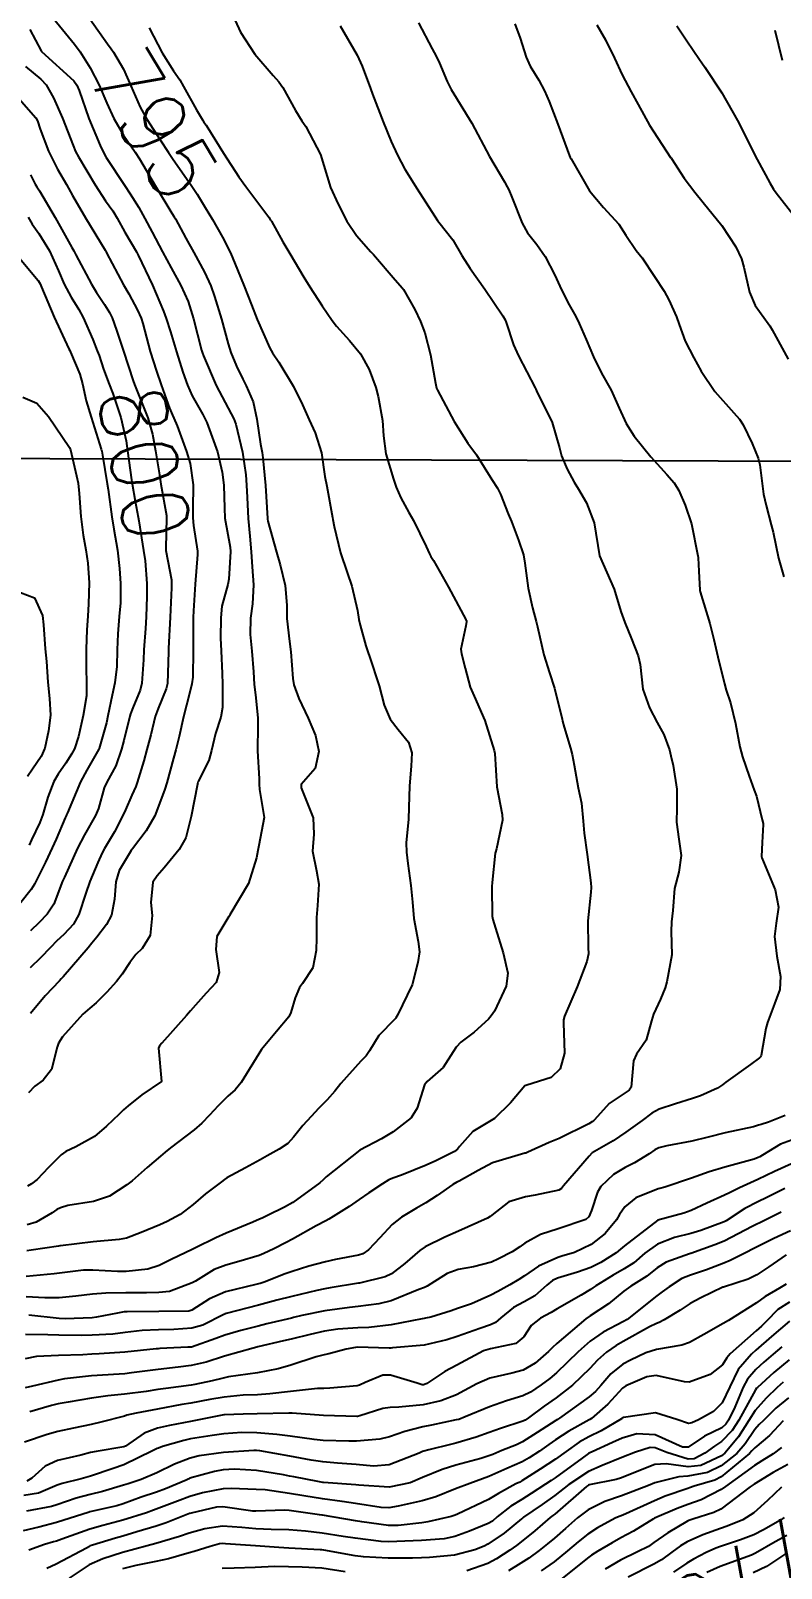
# Model space of a CAD drawing. Header units: metres. Extents: x 307586 to 320046, y 7427249 to 7434250.
# Drawn here: x 318189.2 to 318234.5, y 7430196.3 to 7430289 of the extents above; entities that cross this region are included whole.
import ezdxf
from ezdxf.enums import TextEntityAlignment as Align

# ---------------------------------------------------------------- set-up
doc = ezdxf.new("R2010")
doc.units = ezdxf.units.M
doc.header["$MEASUREMENT"] = 0
doc.linetypes.add('CONTINUO', pattern=[0])
for name, color, linetype in [('Cotas', 45, 'Continuous'), ('Curvas de Nivel 1m', 11, 'Continuous'), ('Curvas de Nivel 5m', 15, 'Continuous'), ('TEXTO', 45, 'Continuous')]:
    doc.layers.add(name, color=color, linetype=linetype)
doc.styles.add('Style-STANDARD', font='STANDARD.shx')

msp = doc.modelspace()

# ---------------------------------------------------------------- linework, layer by layer
at = {"layer": 'Curvas de Nivel 1m', "flags": 128}
for points, elevation in [([(318212.609, 7430289.503), (318213.428, 7430287.936), (318213.663, 7430287.492), (318213.859, 7430287.074), (318214.338, 7430285.973), (318214.579, 7430285.479), (318215.813, 7430283.46), (318216.887, 7430281.449), (318217.778, 7430279.906), (318217.954, 7430279.617), (318218.044, 7430279.436), (318218.218, 7430278.982), (318218.841, 7430277.424), (318219.164, 7430276.845), (318219.73, 7430276.129), (318220.24, 7430275.405), (318220.816, 7430274.289), (318221.219, 7430273.395), (318221.684, 7430272.495), (318222.083, 7430271.79), (318222.284, 7430271.381), (318222.706, 7430270.417), (318223.154, 7430269.367), (318223.638, 7430268.39), (318224.203, 7430267.354), (318224.699, 7430266.262), (318225.107, 7430265.345), (318225.591, 7430264.573), (318226.597, 7430263.33), (318227.562, 7430262.268), (318228.01, 7430261.766), (318228.282, 7430261.309), (318228.662, 7430260.422), (318229.043, 7430259.297), (318229.425, 7430257.37), (318229.447, 7430257.291), (318229.452, 7430257.241), (318229.494, 7430256.446), (318229.56, 7430255.289), (318229.581, 7430255.189), (318230.149, 7430253.283), (318230.391, 7430252.333), (318230.631, 7430251.278), (318231.038, 7430249.652), (318231.15, 7430249.273), (318231.402, 7430248.511), (318231.708, 7430247.265), (318231.963, 7430245.855), (318232.117, 7430245.259), (318232.516, 7430244.082), (318232.833, 7430243.248), (318232.96, 7430242.876), (318233.315, 7430241.461), (318233.369, 7430241.239), (318233.376, 7430241.175), (318233.301, 7430240.089), (318233.271, 7430239.24), (318233.292, 7430239.153), (318234.095, 7430237.232), (318234.292, 7430236.19), (318234.154, 7430235.231), (318234.053, 7430234.409), (318234.188, 7430233.23), (318234.414, 7430232.015), (318234.378, 7430231.228), (318234.049, 7430230.367), (318233.629, 7430229.235), (318233.539, 7430228.864), (318233.24, 7430227.239), (318233.208, 7430227.173), (318233.142, 7430227.11), (318232.602, 7430226.712), (318231.126, 7430225.627), (318230.929, 7430225.468), (318230.614, 7430225.275), (318229.584, 7430224.817), (318229.113, 7430224.646), (318228.086, 7430224.328), (318227.103, 7430224.014), (318226.66, 7430223.764), (318226.086, 7430223.33), (318225.509, 7430222.916), (318225.086, 7430222.615), (318224.324, 7430222.104), (318223.073, 7430221.378), (318223.049, 7430221.36), (318222.881, 7430221.172), (318221.344, 7430219.386), (318221.213, 7430219.225), (318221.049, 7430219.117), (318219.633, 7430218.815), (318219.043, 7430218.725), (318218.041, 7430218.422), (318217.026, 7430217.619), (318216.927, 7430217.529), (318216.763, 7430217.434), (318215.015, 7430216.651), (318214.195, 7430216.285), (318213.005, 7430215.712), (318212.681, 7430215.485), (318211.79, 7430214.699), (318210.981, 7430214.079), (318210.594, 7430213.898), (318209.042, 7430213.529), (318208.984, 7430213.519), (318207.287, 7430213.23), (318206.969, 7430213.177), (318206.487, 7430213.077), (318204.964, 7430212.715), (318204.065, 7430212.485), (318202.959, 7430212.195), (318201.008, 7430211.684), (318200.953, 7430211.67), (318200.926, 7430211.657), (318200.878, 7430211.631), (318199.603, 7430210.984), (318198.94, 7430210.798), (318197.869, 7430210.731), (318196.939, 7430210.715), (318195.961, 7430210.662), (318194.936, 7430210.548), (318194.188, 7430210.454), (318192.933, 7430210.381), (318192.297, 7430210.365), (318190.932, 7430210.385), (318190.275, 7430210.414), (318188.933, 7430210.427)], 791), ([(318201.565, 7430289.633), (318201.876, 7430288.938), (318202.74, 7430287.621), (318203.85, 7430286.328), (318204.191, 7430285.95), (318204.437, 7430285.601), (318205.198, 7430284.213), (318205.568, 7430283.584), (318205.674, 7430283.444), (318205.81, 7430283.26), (318206.695, 7430281.571), (318207.106, 7430280.24), (318207.305, 7430279.565), (318207.758, 7430278.564), (318208.289, 7430277.552), (318208.862, 7430276.671), (318209.725, 7430275.704), (318209.891, 7430275.528), (318211.2, 7430274.015), (318211.635, 7430273.511), (318211.692, 7430273.426), (318212.39, 7430272.209), (318212.718, 7430271.494), (318212.979, 7430270.803), (318213.331, 7430269.485), (318213.627, 7430267.773), (318213.689, 7430267.479), (318213.741, 7430267.36), (318214.749, 7430265.469), (318215.584, 7430264.169), (318216.099, 7430263.455), (318217.028, 7430261.976), (318217.357, 7430261.442), (318217.432, 7430261.321), (318217.549, 7430261.076), (318218.014, 7430259.909), (318218.201, 7430259.43), (318218.635, 7430258.304), (318218.921, 7430257.419), (318219.005, 7430256.924), (318219.204, 7430255.414), (318219.465, 7430254.232), (318219.693, 7430253.408), (318219.778, 7430253.079), (318220.163, 7430251.403), (318220.501, 7430250.321), (318220.797, 7430249.396), (318221.262, 7430247.514), (318221.287, 7430247.391), (318221.379, 7430247.033), (318221.752, 7430245.77), (318221.866, 7430245.382), (318221.978, 7430244.756), (318222.219, 7430243.377), (318222.415, 7430242.465), (318222.524, 7430241.372), (318222.584, 7430240.649), (318222.759, 7430239.368), (318222.981, 7430237.65), (318223.001, 7430237.364), (318222.989, 7430237.092), (318222.81, 7430235.366), (318222.831, 7430233.753), (318222.846, 7430233.365), (318222.751, 7430232.909), (318222.159, 7430231.376), (318221.409, 7430229.62), (318221.344, 7430229.387), (318221.344, 7430229.213), (318221.406, 7430227.386), (318221.133, 7430226.431), (318220.606, 7430225.917), (318219.123, 7430225.466), (318219.011, 7430225.412), (318218.142, 7430224.39), (318217.183, 7430223.439), (318217.092, 7430223.389), (318215.872, 7430222.666), (318215.076, 7430221.767), (318214.945, 7430221.59), (318214.776, 7430221.463), (318213.65, 7430220.892), (318213.064, 7430220.629), (318211.582, 7430220.026), (318211.056, 7430219.845), (318210.818, 7430219.75), (318210.437, 7430219.516), (318209.609, 7430218.96), (318209.038, 7430218.565), (318208.417, 7430218.151), (318207.466, 7430217.546), (318207.2, 7430217.369), (318207.02, 7430217.275), (318206.442, 7430216.984), (318205.009, 7430216.176), (318204.622, 7430215.968), (318203.886, 7430215.591), (318203.291, 7430215.304), (318202.997, 7430215.191), (318201.78, 7430214.829), (318200.988, 7430214.612), (318200.287, 7430214.334), (318199.16, 7430213.648), (318199.043, 7430213.579), (318198.972, 7430213.54), (318197.605, 7430213.025), (318196.966, 7430212.947), (318196.216, 7430212.932), (318194.965, 7430212.929), (318193.759, 7430212.918), (318192.964, 7430212.847), (318191.961, 7430212.734), (318190.962, 7430212.644), (318190.09, 7430212.63), (318188.962, 7430212.705)], 793), ([(318196.374, 7430289.199), (318197.167, 7430287.687), (318197.852, 7430286.602), (318198.228, 7430286.056), (318198.448, 7430285.671), (318199.234, 7430284.247), (318199.592, 7430283.653), (318199.679, 7430283.519), (318199.81, 7430283.322), (318200.85, 7430281.639), (318201.772, 7430280.223), (318202.209, 7430279.626), (318203.578, 7430277.778), (318203.694, 7430277.61), (318203.742, 7430277.537), (318204.431, 7430276.3), (318204.853, 7430275.593), (318205.702, 7430274.163), (318206.062, 7430273.576), (318206.806, 7430272.444), (318207.408, 7430271.563), (318207.669, 7430271.218), (318208.455, 7430270.342), (318209.116, 7430269.538), (318209.639, 7430268.61), (318210.029, 7430267.526), (318210.176, 7430266.966), (318210.439, 7430265.522), (318210.499, 7430264.611), (318210.635, 7430263.519), (318211.09, 7430261.982), (318211.265, 7430261.513), (318211.546, 7430260.861), (318212.023, 7430259.988), (318212.306, 7430259.498), (318213.066, 7430257.93), (318213.264, 7430257.484), (318213.349, 7430257.329), (318213.499, 7430257.089), (318214.401, 7430255.471), (318215.454, 7430253.536), (318215.49, 7430253.46), (318215.495, 7430253.417), (318215.45, 7430253.149), (318215.147, 7430251.751), (318215.195, 7430251.462), (318215.424, 7430250.59), (318215.726, 7430249.457), (318215.957, 7430248.903), (318216.604, 7430247.448), (318217.167, 7430245.64), (318217.2, 7430245.442), (318217.333, 7430243.44), (318217.652, 7430241.77), (318217.671, 7430241.435), (318217.296, 7430239.712), (318217.24, 7430239.494), (318217.231, 7430239.441), (318217.04, 7430237.668), (318217.025, 7430237.442), (318217.048, 7430235.639), (318217.079, 7430235.442), (318217.235, 7430234.914), (318217.703, 7430233.433), (318217.977, 7430232.205), (318217.894, 7430231.429), (318217.178, 7430229.924), (318216.987, 7430229.63), (318216.826, 7430229.443), (318215.954, 7430228.659), (318215.152, 7430228.039), (318214.864, 7430227.746), (318214.694, 7430227.464), (318214.087, 7430226.517), (318213.125, 7430225.683), (318212.969, 7430225.482), (318212.522, 7430224.068), (318212.152, 7430223.494), (318211.084, 7430222.648), (318210.371, 7430222.226), (318209.073, 7430221.53), (318207.048, 7430219.923), (318206.859, 7430219.748), (318206.649, 7430219.564), (318205.031, 7430218.386), (318204.52, 7430218.093), (318203.508, 7430217.595), (318203.175, 7430217.445), (318203.021, 7430217.376), (318202.618, 7430217.205), (318201.012, 7430216.542), (318200.393, 7430216.253), (318199.171, 7430215.648), (318199.054, 7430215.597), (318199.002, 7430215.572), (318197.705, 7430214.95), (318196.987, 7430214.58), (318196.304, 7430214.359), (318194.981, 7430214.219), (318194.462, 7430214.223), (318192.982, 7430214.312), (318192.416, 7430214.294), (318190.979, 7430214.123), (318190.645, 7430214.086), (318188.975, 7430213.919)], 794), ([(318190.614, 7430289.763), (318191.868, 7430288.209), (318192.211, 7430287.747), (318192.815, 7430286.779), (318193.369, 7430285.735), (318193.827, 7430284.653), (318194.238, 7430283.724), (318194.826, 7430282.738), (318195.523, 7430281.704), (318195.787, 7430281.294), (318196.746, 7430279.69), (318197.746, 7430278.019), (318197.877, 7430277.811), (318197.958, 7430277.677), (318198.588, 7430276.523), (318199.064, 7430275.66), (318199.705, 7430274.477), (318200.091, 7430273.646), (318200.319, 7430273.012), (318200.733, 7430271.639), (318201.134, 7430270.152), (318201.293, 7430269.634), (318201.635, 7430268.799), (318202.022, 7430268.019), (318202.23, 7430267.621), (318202.648, 7430266.649), (318202.866, 7430265.611), (318203.089, 7430264.099), (318203.181, 7430263.606), (318203.234, 7430263.27), (318203.39, 7430261.602), (318203.5, 7430259.623), (318203.501, 7430259.6), (318203.503, 7430259.581), (318203.522, 7430259.466), (318204.051, 7430257.595), (318204.266, 7430256.821), (318204.564, 7430255.589), (318204.662, 7430254.391), (318204.665, 7430253.588), (318204.827, 7430252.199), (318204.909, 7430251.585), (318205.029, 7430249.964), (318205.091, 7430249.583), (318205.395, 7430248.758), (318205.96, 7430247.574), (318206.401, 7430246.542), (318206.596, 7430245.568), (318206.373, 7430244.545), (318205.535, 7430243.578), (318205.532, 7430243.376), (318206.25, 7430241.571), (318206.292, 7430240.581), (318206.226, 7430239.571), (318206.46, 7430238.38), (318206.601, 7430237.567), (318206.52, 7430236.297), (318206.465, 7430235.568), (318206.461, 7430234.331), (318206.429, 7430233.568), (318206.24, 7430232.532), (318205.619, 7430231.576), (318205.426, 7430231.341), (318205.18, 7430230.719), (318204.915, 7430229.834), (318204.781, 7430229.584), (318204.047, 7430228.698), (318203.143, 7430227.6), (318201.923, 7430225.618), (318201.556, 7430225.184), (318201.11, 7430224.802), (318200.524, 7430224.214), (318200.007, 7430223.641), (318199.558, 7430223.175), (318199.084, 7430222.768), (318197.653, 7430221.671), (318197.335, 7430221.41), (318197.065, 7430221.181), (318196.254, 7430220.488), (318195.349, 7430219.697), (318195.04, 7430219.44), (318193.987, 7430218.757), (318193.03, 7430218.436), (318191.482, 7430218.198), (318191.026, 7430218.065), (318190.82, 7430217.957), (318190.533, 7430217.755), (318189.575, 7430217.206), (318189.016, 7430217.03)], 796), ([(318189.187, 7430289.091), (318189.863, 7430287.814), (318189.893, 7430287.77), (318191.846, 7430286.009), (318192.026, 7430285.748), (318192.154, 7430285.431), (318192.751, 7430283.741), (318193.432, 7430282.098), (318193.595, 7430281.732), (318193.788, 7430281.385), (318194.892, 7430279.713), (318195.241, 7430279.191), (318195.75, 7430278.371), (318196.125, 7430277.696), (318196.554, 7430276.873), (318197.172, 7430275.686), (318197.709, 7430274.729), (318198.293, 7430273.671), (318198.717, 7430272.699), (318199.045, 7430271.659), (318199.534, 7430269.762), (318199.565, 7430269.651), (318199.584, 7430269.593), (318199.641, 7430269.433), (318200.411, 7430267.642), (318201.31, 7430265.929), (318201.473, 7430265.631), (318201.598, 7430265.298), (318202.001, 7430263.624), (318202.195, 7430262.256), (318202.25, 7430261.62), (318202.286, 7430260.875), (318202.344, 7430259.618), (318202.448, 7430258.552), (318202.522, 7430257.615), (318202.581, 7430256.7), (318202.667, 7430255.612), (318202.609, 7430254.469), (318202.488, 7430253.614), (318202.462, 7430252.634), (318202.554, 7430251.613), (318202.655, 7430250.371), (318202.706, 7430249.61), (318202.778, 7430248.991), (318202.914, 7430247.607), (318202.919, 7430247.147), (318202.913, 7430245.607), (318203.009, 7430243.933), (318203.011, 7430243.605), (318203.015, 7430243.29), (318203.313, 7430241.6), (318202.992, 7430239.9), (318202.928, 7430239.605), (318202.839, 7430239.167), (318202.366, 7430237.613), (318201.244, 7430235.72), (318201.207, 7430235.667), (318201.182, 7430235.631), (318200.453, 7430234.41), (318200.397, 7430233.638), (318200.589, 7430232.246), (318200.417, 7430231.638), (318199.819, 7430231.008), (318199.172, 7430230.281), (318198.876, 7430229.945), (318198.618, 7430229.658), (318197.146, 7430227.985), (318196.996, 7430227.83), (318196.93, 7430227.682), (318197.123, 7430225.68), (318195.932, 7430224.871), (318195.101, 7430224.215), (318194.836, 7430223.963), (318194.57, 7430223.705), (318193.814, 7430222.985), (318193.079, 7430222.37), (318191.962, 7430221.737), (318191.36, 7430221.454), (318191.066, 7430221.257), (318190.316, 7430220.496), (318189.619, 7430219.764), (318189.291, 7430219.517), (318189.039, 7430219.376)], 797), ([(318207.889, 7430289.311), (318208.914, 7430287.544), (318209.209, 7430286.892), (318209.713, 7430285.532), (318209.838, 7430285.197), (318210.482, 7430283.523), (318210.963, 7430282.356), (318211.344, 7430281.514), (318211.785, 7430280.675), (318212.522, 7430279.503), (318213.744, 7430277.587), (318213.82, 7430277.489), (318214.672, 7430276.415), (318215.224, 7430275.467), (318215.711, 7430274.681), (318216.59, 7430273.451), (318217.677, 7430271.846), (318217.825, 7430271.589), (318217.886, 7430271.437), (318218.325, 7430270.095), (318218.621, 7430269.425), (318219.624, 7430267.488), (318219.664, 7430267.41), (318219.722, 7430267.309), (318220.664, 7430265.399), (318221.101, 7430263.874), (318221.227, 7430263.393), (318221.565, 7430262.587), (318221.983, 7430261.809), (318222.248, 7430261.38), (318222.726, 7430260.553), (318223.183, 7430259.365), (318223.503, 7430257.36), (318224.399, 7430255.351), (318224.803, 7430254.006), (318225.028, 7430253.344), (318225.443, 7430252.364), (318225.843, 7430251.336), (318225.954, 7430250.809), (318226.124, 7430249.333), (318226.527, 7430248.197), (318226.988, 7430247.324), (318227.376, 7430246.59), (318227.718, 7430245.666), (318227.8, 7430245.313), (318227.945, 7430244.721), (318228.175, 7430243.307), (318228.164, 7430242.15), (318228.155, 7430241.307), (318228.294, 7430240.296), (318228.438, 7430239.303), (318228.287, 7430238.296), (318228.035, 7430237.308), (318227.93, 7430235.99), (318227.84, 7430235.311), (318227.833, 7430234.712), (318227.867, 7430233.31), (318227.571, 7430231.688), (318227.457, 7430231.316), (318227.186, 7430230.633), (318226.761, 7430229.741), (318226.639, 7430229.325), (318226.325, 7430228.159), (318225.736, 7430227.334), (318225.558, 7430226.916), (318225.423, 7430225.337), (318225.3, 7430225.159), (318225.118, 7430225.042), (318224.1, 7430224.358), (318223.212, 7430223.359), (318223.15, 7430223.302), (318223.092, 7430223.264), (318222.856, 7430223.129), (318221.082, 7430222.25), (318220.48, 7430221.995), (318219.189, 7430221.409), (318219.112, 7430221.371), (318219.072, 7430221.36), (318219.01, 7430221.349), (318217.066, 7430220.783), (318216.195, 7430220.315), (318215.055, 7430219.669), (318214.913, 7430219.602), (318214.669, 7430219.464), (318213.72, 7430218.796), (318213.036, 7430218.367), (318212.475, 7430218.045), (318211.576, 7430217.502), (318211.018, 7430217.06), (318210.27, 7430216.258), (318209.595, 7430215.524), (318209.241, 7430215.286), (318208.998, 7430215.209), (318207.598, 7430214.94), (318206.992, 7430214.81), (318205.999, 7430214.553), (318204.983, 7430214.232), (318204.512, 7430214.052), (318203.365, 7430213.596), (318203.072, 7430213.499), (318202.972, 7430213.474), (318202.801, 7430213.432), (318200.967, 7430212.997), (318200.021, 7430212.581), (318198.955, 7430211.886), (318198.774, 7430211.833), (318196.954, 7430211.816), (318195.047, 7430211.792), (318194.954, 7430211.792), (318194.869, 7430211.786), (318194.463, 7430211.705), (318193.205, 7430211.461), (318192.949, 7430211.433), (318191.317, 7430211.374), (318190.947, 7430211.388), (318189.131, 7430211.588)], 792), ([(318223.357, 7430289.375), (318223.879, 7430288.475), (318224.41, 7430287.362), (318224.868, 7430286.37), (318225.417, 7430285.346), (318225.832, 7430284.579), (318226.531, 7430283.333), (318227.794, 7430281.392), (318227.826, 7430281.353), (318227.845, 7430281.319), (318228.616, 7430280.142), (318229.247, 7430279.298), (318229.764, 7430278.678), (318230.879, 7430277.279), (318231.73, 7430275.996), (318232.074, 7430275.266), (318232.211, 7430274.767), (318232.541, 7430273.257), (318232.893, 7430272.46), (318233.674, 7430271.371), (318233.768, 7430271.239), (318233.907, 7430271.001), (318234.884, 7430269.228)], 789), ([(318228.166, 7430289.316), (318228.772, 7430288.415), (318229.526, 7430287.295), (318229.667, 7430287.099), (318229.858, 7430286.832), (318230.882, 7430285.28), (318231.818, 7430283.619), (318232.002, 7430283.268), (318232.183, 7430282.892), (318233, 7430281.258), (318233.779, 7430279.864), (318234.002, 7430279.473), (318234.153, 7430279.244), (318235.743, 7430277.22)], 788), ([(318234.08, 7430289.058), (318234.524, 7430287.24)], 787), ([(318188.935, 7430286.865), (318189.846, 7430286.096), (318190.168, 7430285.767), (318190.616, 7430284.977), (318191.162, 7430283.757), (318191.797, 7430282.109), (318191.944, 7430281.748), (318192.11, 7430281.425), (318193.113, 7430279.737), (318193.753, 7430278.774), (318194.184, 7430278.16), (318194.447, 7430277.719), (318194.901, 7430276.879), (318195.604, 7430275.702), (318195.72, 7430275.495), (318196.578, 7430273.691), (318197.246, 7430272.116), (318197.404, 7430271.683), (318197.661, 7430270.868), (318198.017, 7430269.674), (318198.412, 7430268.45), (318198.681, 7430267.664), (318198.964, 7430267.008), (318199.605, 7430265.879), (318199.734, 7430265.649), (318199.85, 7430265.397), (318200.489, 7430263.641), (318200.777, 7430262.421), (318200.872, 7430261.637), (318200.919, 7430260.249), (318200.945, 7430259.636), (318201.249, 7430257.889), (318201.272, 7430257.632), (318201.167, 7430255.952), (318201.109, 7430255.634), (318200.763, 7430254.338), (318200.684, 7430253.638), (318200.68, 7430252.398), (318200.708, 7430251.637), (318200.768, 7430250.281), (318200.79, 7430249.636), (318200.793, 7430248.232), (318200.696, 7430247.637), (318200.365, 7430246.648), (318200.122, 7430245.642), (318199.965, 7430245.033), (318199.335, 7430243.757), (318199.303, 7430243.681), (318199.295, 7430243.651), (318199.279, 7430243.598), (318198.903, 7430241.656), (318198.584, 7430240.37), (318198.187, 7430239.666), (318197.272, 7430238.566), (318196.865, 7430238.086), (318196.605, 7430237.687), (318196.474, 7430236.465), (318196.551, 7430235.687), (318196.438, 7430234.475), (318195.949, 7430233.693), (318195.575, 7430233.33), (318195.205, 7430232.859), (318194.747, 7430232.155), (318194.418, 7430231.708), (318193.828, 7430231.069), (318193.173, 7430230.414), (318192.803, 7430230.091), (318192.377, 7430229.732), (318191.149, 7430228.375), (318190.915, 7430227.983), (318190.832, 7430227.753), (318190.487, 7430226.399), (318189.991, 7430225.761), (318189.478, 7430225.405), (318189.111, 7430224.99)], 798), ([(318187.842, 7430285.732), (318189.539, 7430283.774), (318189.641, 7430283.602), (318189.806, 7430283.1), (318190.301, 7430281.765), (318190.86, 7430280.675), (318191.388, 7430279.754), (318191.756, 7430279.099), (318192.55, 7430277.742), (318193.724, 7430275.79), (318193.747, 7430275.754), (318193.757, 7430275.729), (318193.806, 7430275.644), (318194.828, 7430273.713), (318195.144, 7430273.162), (318195.678, 7430272.18), (318195.886, 7430271.698), (318195.989, 7430271.376), (318196.442, 7430269.692), (318196.816, 7430268.503), (318197.099, 7430267.685), (318197.609, 7430266.271), (318197.777, 7430265.849), (318197.855, 7430265.676), (318198.071, 7430265.198), (318198.63, 7430263.664), (318198.846, 7430262.941), (318199.037, 7430261.658), (318199.003, 7430260.186), (318199.004, 7430259.658), (318199.048, 7430259.187), (318199.293, 7430257.653), (318199.297, 7430257.449), (318199.151, 7430255.655), (318199.055, 7430254.06), (318199.036, 7430253.656), (318199.029, 7430253.236), (318199.037, 7430251.656), (318199.01, 7430250.055), (318198.955, 7430249.657), (318198.799, 7430249.061), (318198.445, 7430247.664), (318198.178, 7430246.474), (318197.98, 7430245.671), (318197.852, 7430245.176), (318197.447, 7430243.678), (318197.329, 7430243.307), (318196.887, 7430242.114), (318196.708, 7430241.686), (318196.202, 7430240.789), (318195.367, 7430239.699), (318195.326, 7430239.656), (318195.282, 7430239.594), (318194.578, 7430238.399), (318194.373, 7430237.709), (318194.292, 7430236.67), (318194.105, 7430235.711), (318193.806, 7430235.142), (318193.223, 7430234.387), (318192.925, 7430234.017), (318192.694, 7430233.728), (318191.195, 7430231.995), (318191.077, 7430231.868), (318190.964, 7430231.752), (318190.106, 7430230.834), (318189.218, 7430229.769)], 799), ([(318189.094, 7430277.78), (318189.325, 7430277.363), (318189.733, 7430276.796), (318190.371, 7430275.764), (318190.921, 7430274.541), (318191.263, 7430273.754), (318191.685, 7430272.952), (318192.146, 7430272.213), (318192.403, 7430271.739), (318192.973, 7430270.41), (318193.248, 7430269.726), (318193.36, 7430269.444), (318193.632, 7430268.631), (318193.957, 7430267.717), (318194.184, 7430267.147), (318194.678, 7430265.709), (318194.986, 7430264.302), (318195.076, 7430263.705), (318195.308, 7430261.949), (318195.345, 7430261.702), (318195.537, 7430260.662), (318195.709, 7430259.698), (318195.746, 7430259.473), (318196.035, 7430257.695), (318196.128, 7430257.062), (318196.234, 7430255.692), (318196.242, 7430254.922), (318196.202, 7430253.693), (318196.156, 7430252.982), (318196.055, 7430251.694), (318196.029, 7430251.089), (318195.938, 7430249.695), (318195.827, 7430249.267), (318195.388, 7430248.212), (318195.246, 7430247.839), (318195.206, 7430247.702), (318194.844, 7430246.23), (318194.711, 7430245.707), (318194.358, 7430244.7), (318193.818, 7430243.715), (318193.661, 7430243.385), (318193.317, 7430242.138), (318193.149, 7430241.722), (318192.483, 7430240.544), (318192.067, 7430239.738), (318191.265, 7430237.99), (318191.189, 7430237.826), (318191.16, 7430237.751), (318190.632, 7430236.374), (318190.235, 7430235.76), (318189.744, 7430235.256), (318189.228, 7430234.768)], 801), ([(318188.17, 7430275.793), (318189.696, 7430273.958), (318189.801, 7430273.769), (318189.888, 7430273.571), (318190.644, 7430271.76), (318191.541, 7430269.855), (318191.595, 7430269.75), (318191.642, 7430269.646), (318192.198, 7430268.31), (318192.359, 7430267.739), (318192.586, 7430266.709), (318192.88, 7430265.731), (318193.487, 7430263.808), (318193.514, 7430263.721), (318193.526, 7430263.674), (318193.57, 7430263.431), (318193.853, 7430261.717), (318193.907, 7430261.357), (318194.128, 7430259.714), (318194.253, 7430258.975), (318194.462, 7430257.71), (318194.595, 7430256.606), (318194.655, 7430255.708), (318194.642, 7430254.532), (318194.578, 7430253.709), (318194.486, 7430252.666), (318194.453, 7430251.71), (318194.428, 7430250.699), (318194.314, 7430249.711), (318194.143, 7430248.965), (318193.89, 7430247.715), (318193.796, 7430247.299), (318193.363, 7430245.762), (318193.342, 7430245.72), (318192.62, 7430244.454), (318192.243, 7430243.736), (318191.448, 7430241.882), (318191.394, 7430241.749), (318191.37, 7430241.691), (318191.31, 7430241.566), (318190.768, 7430240.278), (318190.539, 7430239.757), (318190.134, 7430238.902), (318189.572, 7430237.767), (318189.463, 7430237.566), (318189.258, 7430237.257), (318188.107, 7430235.787)], 802), ([(318188.772, 7430266.94), (318189.611, 7430266.562), (318190.309, 7430265.763), (318191.575, 7430263.904), (318191.636, 7430263.749), (318192.005, 7430262.191), (318192.091, 7430261.742), (318192.159, 7430261.126), (318192.251, 7430259.739), (318192.39, 7430258.615), (318192.551, 7430257.734), (318192.681, 7430256.918), (318192.763, 7430255.731), (318192.722, 7430254.473), (318192.671, 7430253.732), (318192.629, 7430252.916), (318192.587, 7430251.733), (318192.581, 7430250.567), (318192.608, 7430249.732), (318192.591, 7430248.929), (318192.409, 7430247.735), (318192.115, 7430246.483), (318191.868, 7430245.742), (318191.702, 7430245.401), (318191.35, 7430244.867), (318190.893, 7430244.201), (318190.642, 7430243.757), (318190.275, 7430242.809), (318189.963, 7430241.764), (318189.786, 7430241.285), (318189.29, 7430240.253), (318189.137, 7430239.921)], 803), ([(318187.788, 7430255.486), (318189.469, 7430254.83), (318189.946, 7430253.765), (318190.005, 7430253.207), (318190.106, 7430251.763), (318190.183, 7430251.001), (318190.279, 7430249.761), (318190.379, 7430248.774), (318190.426, 7430247.76), (318190.315, 7430246.819), (318190.087, 7430245.763), (318189.86, 7430245.261), (318189.344, 7430244.515), (318189.045, 7430244.067)], 804), ([(318235.082, 7430222.141), (318234.412, 7430221.895), (318233.334, 7430221.237), (318233.17, 7430221.141), (318233.071, 7430221.092), (318232.825, 7430220.998), (318231.065, 7430220.51), (318230.115, 7430220.227), (318229.058, 7430219.845), (318227.451, 7430219.314), (318227.14, 7430219.231), (318227.051, 7430219.205), (318225.707, 7430218.666), (318225.035, 7430218.119), (318224.721, 7430217.65), (318224.527, 7430217.345), (318223.845, 7430216.521), (318223.008, 7430215.846), (318222.011, 7430215.375), (318221.246, 7430215.139), (318220.998, 7430215.063), (318219.843, 7430214.548), (318218.981, 7430213.961), (318218.656, 7430213.735), (318218.098, 7430213.419), (318217.376, 7430213.018), (318216.967, 7430212.79), (318215.792, 7430212.278), (318214.958, 7430211.997), (318214.565, 7430211.856), (318213.347, 7430211.476), (318213.03, 7430211.401), (318212.952, 7430211.384), (318212.834, 7430211.364), (318210.948, 7430211), (318209.614, 7430210.855), (318208.946, 7430210.828), (318207.746, 7430210.741), (318206.939, 7430210.616), (318206.079, 7430210.419), (318204.931, 7430210.149), (318204.473, 7430210.042), (318202.924, 7430209.675), (318202.863, 7430209.662), (318202.638, 7430209.604), (318200.918, 7430209.111), (318199.804, 7430208.751), (318198.912, 7430208.546), (318198.117, 7430208.452), (318196.909, 7430208.314), (318195.318, 7430208.105), (318194.907, 7430208.063), (318194.571, 7430208.039), (318192.905, 7430207.927), (318191.277, 7430207.744), (318190.902, 7430207.678), (318189.355, 7430207.308), (318188.897, 7430207.209)], 789), ([(318235.068, 7430220.705), (318234.048, 7430220.245), (318233.058, 7430219.762), (318231.945, 7430219.257), (318231.341, 7430218.973), (318231.046, 7430218.827), (318229.976, 7430218.344), (318229.032, 7430217.9), (318228.591, 7430217.735), (318227.023, 7430217.31), (318225.007, 7430215.769), (318224.782, 7430215.565), (318224.508, 7430215.345), (318223.585, 7430214.763), (318222.989, 7430214.462), (318222.178, 7430214.18), (318220.979, 7430213.827), (318220.681, 7430213.689), (318220.33, 7430213.396), (318219.61, 7430212.76), (318218.963, 7430212.399), (318218.32, 7430212.056), (318217.557, 7430211.424), (318217.237, 7430211.14), (318216.949, 7430211.012), (318216.298, 7430210.792), (318214.941, 7430210.3), (318214.305, 7430210.101), (318212.936, 7430209.776), (318211.043, 7430209.617), (318210.934, 7430209.608), (318210.845, 7430209.599), (318208.934, 7430209.654), (318208.817, 7430209.648), (318208.242, 7430209.537), (318207.205, 7430209.262), (318206.919, 7430209.195), (318206.433, 7430209.072), (318204.913, 7430208.57), (318204.148, 7430208.35), (318202.908, 7430208.119), (318201.161, 7430207.882), (318200.905, 7430207.822), (318200.755, 7430207.78), (318200.167, 7430207.637), (318199.132, 7430207.416), (318198.9, 7430207.373), (318197.385, 7430207.179), (318196.897, 7430207.099), (318196.197, 7430206.982), (318194.894, 7430206.824), (318193.881, 7430206.722), (318192.892, 7430206.581), (318191.495, 7430206.347), (318190.888, 7430206.243), (318190.492, 7430206.148), (318189.193, 7430205.767)], 788), ([(318234.671, 7430219.224), (318233.597, 7430218.682), (318233.041, 7430218.419), (318232.268, 7430218.018), (318231.134, 7430217.268), (318231.022, 7430217.21), (318229.612, 7430216.689), (318229.015, 7430216.513), (318228.034, 7430216.279), (318227.009, 7430215.88), (318226.239, 7430215.321), (318225.571, 7430214.755), (318224.988, 7430214.374), (318224.334, 7430213.996), (318223.292, 7430213.357), (318223.103, 7430213.228), (318222.971, 7430213.136), (318222.402, 7430212.803), (318220.959, 7430211.966), (318220.603, 7430211.747), (318219.963, 7430211.4), (318219.385, 7430210.969), (318218.942, 7430210.286), (318218.466, 7430209.886), (318216.934, 7430209.562), (318216.528, 7430209.436), (318214.92, 7430208.583), (318214.197, 7430208.184), (318213.098, 7430207.478), (318212.97, 7430207.411), (318212.902, 7430207.396), (318212.815, 7430207.395), (318212.517, 7430207.486), (318210.91, 7430207.964), (318210.456, 7430207.968), (318209.388, 7430207.525), (318209.052, 7430207.378), (318208.901, 7430207.339), (318207.262, 7430207.184), (318206.899, 7430207.179), (318206.514, 7430207.171), (318204.897, 7430206.979), (318203.649, 7430206.839), (318202.895, 7430206.797), (318202.046, 7430206.764), (318200.893, 7430206.655), (318200.025, 7430206.505), (318198.889, 7430206.289), (318198.349, 7430206.195), (318196.886, 7430205.931), (318195.59, 7430205.689), (318195.027, 7430205.552), (318194.88, 7430205.509), (318193.457, 7430205.132), (318192.872, 7430205.002), (318191.821, 7430204.783), (318190.865, 7430204.575), (318190.226, 7430204.393), (318188.855, 7430203.935)], 787), ([(318234.463, 7430217.794), (318233.32, 7430217.237), (318233.121, 7430217.14), (318233.021, 7430217.089), (318232.705, 7430216.93), (318231.011, 7430216.059), (318230.46, 7430215.823), (318229.003, 7430215.315), (318228.985, 7430215.308), (318228.923, 7430215.291), (318227.517, 7430214.783), (318226.99, 7430214.449), (318226.354, 7430213.948), (318225.392, 7430213.334), (318224.97, 7430213.027), (318224.042, 7430212.269), (318222.955, 7430211.556), (318222.678, 7430211.364), (318220.938, 7430209.889), (318220.683, 7430209.645), (318220.436, 7430209.395), (318219.629, 7430208.696), (318218.916, 7430208.281), (318218.229, 7430208.101), (318216.908, 7430207.8), (318216.11, 7430207.442), (318214.896, 7430206.797), (318213.943, 7430206.419), (318212.89, 7430206.18), (318211.427, 7430206.04), (318210.888, 7430206.031), (318210.446, 7430205.955), (318209.059, 7430205.528), (318208.923, 7430205.489), (318208.882, 7430205.488), (318206.883, 7430205.55), (318204.993, 7430205.687), (318204.884, 7430205.683), (318204.79, 7430205.674), (318202.883, 7430205.632), (318202.031, 7430205.613), (318200.923, 7430205.589), (318200.882, 7430205.583), (318199.264, 7430205.259), (318198.876, 7430205.187), (318197.596, 7430204.939), (318196.869, 7430204.77), (318196.074, 7430204.473), (318194.955, 7430203.698), (318194.852, 7430203.656), (318193.185, 7430203.381), (318192.849, 7430203.302), (318192.259, 7430203.14), (318190.844, 7430202.834), (318190.102, 7430202.496), (318189.307, 7430201.765), (318189.012, 7430201.586)], 786), ([(318234.763, 7430215.222), (318233.71, 7430214.514), (318232.985, 7430214.03), (318232.461, 7430213.767), (318230.973, 7430213.284), (318230.936, 7430213.27), (318229.613, 7430212.637), (318228.963, 7430212.284), (318228.359, 7430211.896), (318227.407, 7430211.305), (318227.11, 7430211.15), (318226.951, 7430211.086), (318226.527, 7430210.895), (318224.94, 7430210.011), (318224.516, 7430209.765), (318223.927, 7430209.35), (318223.396, 7430208.885), (318222.918, 7430208.38), (318221.887, 7430207.375), (318220.895, 7430206.609), (318220.18, 7430206.107), (318219.224, 7430205.407), (318219.022, 7430205.267), (318218.88, 7430205.196), (318217.545, 7430204.751), (318216.869, 7430204.51), (318216.072, 7430204.235), (318214.859, 7430203.879), (318214.526, 7430203.795), (318213.235, 7430203.476), (318212.932, 7430203.399), (318212.852, 7430203.368), (318212.636, 7430203.269), (318210.844, 7430202.576), (318209.885, 7430202.477), (318208.843, 7430202.578), (318207.716, 7430202.67), (318206.845, 7430202.743), (318206.141, 7430202.855), (318204.848, 7430203.088), (318203.047, 7430203.402), (318202.851, 7430203.431), (318202.686, 7430203.437), (318200.85, 7430203.314), (318199.382, 7430203.11), (318198.846, 7430202.975), (318197.893, 7430202.609), (318196.837, 7430202.087), (318195.903, 7430201.684), (318195.104, 7430201.42), (318194.827, 7430201.332), (318193.571, 7430200.963), (318192.819, 7430200.782), (318191.985, 7430200.563), (318190.809, 7430200.156), (318190.499, 7430200.061), (318188.977, 7430199.768)], 784), ([(318234.746, 7430213.453), (318234.355, 7430213.226), (318233.495, 7430212.707), (318232.964, 7430212.326), (318231.283, 7430211.265), (318230.951, 7430211.08), (318229.795, 7430210.431), (318228.939, 7430209.943), (318228.461, 7430209.772), (318226.935, 7430209.521), (318226.305, 7430209.319), (318225.375, 7430208.884), (318224.922, 7430208.639), (318224.199, 7430208.062), (318223.583, 7430207.353), (318223.267, 7430206.989), (318222.896, 7430206.672), (318221.108, 7430205.387), (318220.971, 7430205.299), (318220.881, 7430205.242), (318219.755, 7430204.515), (318218.861, 7430203.953), (318218.501, 7430203.77), (318217.625, 7430203.422), (318217.079, 7430203.2), (318216.85, 7430203.112), (318216.363, 7430202.953), (318214.844, 7430202.54), (318214.02, 7430202.29), (318212.836, 7430201.801), (318212.107, 7430201.491), (318210.83, 7430201.222), (318209.015, 7430201.344), (318208.83, 7430201.365), (318206.887, 7430201.494), (318206.832, 7430201.5), (318206.534, 7430201.554), (318205.1, 7430201.84), (318204.836, 7430201.891), (318204.46, 7430201.961), (318202.839, 7430202.222), (318201.516, 7430202.296), (318200.839, 7430202.261), (318200.304, 7430202.17), (318198.834, 7430201.757), (318198.756, 7430201.728), (318198.598, 7430201.652), (318197.367, 7430201.123), (318196.822, 7430200.927), (318195.89, 7430200.611), (318194.811, 7430200.211), (318194.422, 7430200.09), (318192.803, 7430199.731), (318192.769, 7430199.721), (318190.796, 7430199.097), (318189.737, 7430198.817), (318188.791, 7430198.591)], 783), ([(318234.965, 7430212.383), (318234.262, 7430211.925), (318233.567, 7430211.234), (318233.26, 7430210.926), (318232.947, 7430210.651), (318231.374, 7430209.263), (318231.183, 7430209.012), (318230.923, 7430208.588), (318230.175, 7430208.016), (318228.907, 7430207.559), (318228.626, 7430207.573), (318226.913, 7430207.959), (318226.354, 7430207.876), (318225.089, 7430207.337), (318224.901, 7430207.191), (318224.015, 7430206.225), (318223.024, 7430205.359), (318222.936, 7430205.305), (318222.882, 7430205.275), (318221.656, 7430204.594), (318220.863, 7430204.071), (318220.466, 7430203.787), (318219.889, 7430203.4), (318219.268, 7430202.987), (318218.846, 7430202.756), (318217.922, 7430202.339), (318216.837, 7430201.866), (318215.7, 7430201.447), (318214.83, 7430201.127), (318213.651, 7430200.646), (318212.822, 7430200.393), (318211.386, 7430200.069), (318210.818, 7430199.969), (318210.345, 7430199.987), (318208.814, 7430200.241), (318208.001, 7430200.352), (318206.817, 7430200.519), (318205.686, 7430200.701), (318204.822, 7430200.84), (318203.368, 7430201.051), (318202.825, 7430201.087), (318201.315, 7430201.133), (318200.825, 7430201.113), (318199.588, 7430200.876), (318198.818, 7430200.652), (318198.086, 7430200.385), (318196.806, 7430199.899), (318196.64, 7430199.838), (318196.212, 7430199.679), (318194.798, 7430199.23), (318193.589, 7430198.918), (318192.793, 7430198.68), (318191.117, 7430198.076), (318190.785, 7430197.965), (318190.616, 7430197.92), (318190.07, 7430197.757), (318189.126, 7430197.42)], 782), ([(318234.953, 7430211.233), (318233.875, 7430210.3), (318232.935, 7430209.474), (318232.669, 7430209.244), (318231.865, 7430208.309), (318231.356, 7430207.263), (318230.893, 7430206.297), (318230.385, 7430205.778), (318229.476, 7430205.284), (318229.066, 7430205.102), (318228.88, 7430205.068), (318228.162, 7430205.297), (318226.887, 7430205.711), (318224.958, 7430205.413), (318224.883, 7430205.374), (318224.865, 7430205.358), (318224.839, 7430205.34), (318223.602, 7430204.623), (318222.866, 7430204.259), (318222.291, 7430203.939), (318221.504, 7430203.38), (318220.848, 7430202.91), (318219.937, 7430202.304), (318218.835, 7430201.598), (318218.715, 7430201.53), (318218.472, 7430201.414), (318217.421, 7430200.83), (318216.823, 7430200.484), (318214.95, 7430199.594), (318214.814, 7430199.537), (318214.756, 7430199.518), (318214.58, 7430199.462), (318213.158, 7430199.126), (318212.807, 7430199.07), (318211.387, 7430198.919), (318210.804, 7430198.918), (318209.187, 7430199.138), (318208.8, 7430199.199), (318206.827, 7430199.525), (318206.803, 7430199.528), (318206.784, 7430199.531), (318206.633, 7430199.553), (318204.807, 7430199.82), (318204.554, 7430199.835), (318202.805, 7430199.764), (318202.632, 7430199.777), (318200.809, 7430200.038), (318200.43, 7430200.013), (318198.897, 7430199.649), (318198.82, 7430199.633), (318198.803, 7430199.624), (318197.4, 7430199.061), (318196.795, 7430198.862), (318195.626, 7430198.522), (318194.789, 7430198.272), (318194.348, 7430198.144), (318192.969, 7430197.718), (318192.827, 7430197.675), (318192.782, 7430197.652), (318192.606, 7430197.547), (318190.771, 7430196.57), (318190.215, 7430196.309)], 781), ([(318234.928, 7430208.896), (318234.003, 7430208.142), (318233.023, 7430207.239), (318232.962, 7430207.18), (318232.901, 7430207.095), (318231.894, 7430205.255), (318231.5, 7430204.635), (318230.864, 7430203.982), (318230.445, 7430203.689), (318229.855, 7430203.28), (318229.203, 7430202.933), (318228.849, 7430202.905), (318227.573, 7430203.303), (318226.857, 7430203.583), (318226.568, 7430203.603), (318225.674, 7430203.328), (318224.85, 7430203.003), (318223.672, 7430202.525), (318222.841, 7430202.157), (318221.656, 7430201.378), (318220.826, 7430200.727), (318220.047, 7430200.171), (318218.929, 7430199.409), (318218.865, 7430199.356), (318218.811, 7430199.315), (318217.762, 7430198.457), (318216.788, 7430197.784), (318216.556, 7430197.664), (318215.991, 7430197.442), (318214.78, 7430197.12), (318213.275, 7430196.978), (318212.778, 7430196.97), (318212.238, 7430196.949), (318210.777, 7430196.933), (318209.285, 7430197.018), (318208.779, 7430197.089), (318206.907, 7430197.423), (318206.782, 7430197.44), (318206.679, 7430197.449), (318204.783, 7430197.55), (318204.183, 7430197.586), (318202.784, 7430197.677), (318200.97, 7430197.813), (318200.785, 7430197.818), (318200.62, 7430197.796), (318200.061, 7430197.637), (318199.082, 7430197.345), (318198.779, 7430197.258), (318197.532, 7430196.906), (318196.774, 7430196.73), (318195.574, 7430196.491), (318194.769, 7430196.291)], 779), ([(318234.576, 7430207.555), (318234.223, 7430207.227), (318233.549, 7430206.581), (318232.889, 7430205.841), (318232.506, 7430205.246), (318231.874, 7430204.249), (318231.062, 7430203.267), (318230.851, 7430203.108), (318229.605, 7430202.523), (318228.844, 7430202.437), (318227.523, 7430202.626), (318226.846, 7430202.586), (318225.586, 7430202.075), (318224.837, 7430201.774), (318224.506, 7430201.673), (318222.892, 7430201.359), (318222.842, 7430201.351), (318222.732, 7430201.261), (318220.815, 7430199.601), (318220.696, 7430199.51), (318220.543, 7430199.393), (318219.613, 7430198.59), (318218.791, 7430197.921), (318218.501, 7430197.7), (318218.104, 7430197.417), (318217.306, 7430196.897), (318216.775, 7430196.626), (318215.507, 7430196.186)], 778), ([(318234.897, 7430206.608), (318234.135, 7430205.983), (318233.381, 7430205.235), (318233.127, 7430204.989), (318232.875, 7430204.69), (318232.277, 7430203.834), (318231.779, 7430203.256), (318230.845, 7430202.511), (318230.024, 7430202.095), (318228.839, 7430201.878), (318228.293, 7430201.841), (318226.835, 7430201.473), (318226.451, 7430201.316), (318224.826, 7430200.693), (318223.826, 7430200.347), (318222.818, 7430199.847), (318222.187, 7430199.369), (318221.451, 7430198.732), (318220.794, 7430198.151), (318220.384, 7430197.8), (318219.883, 7430197.399), (318219.244, 7430196.94), (318218.775, 7430196.636), (318218.021, 7430196.167)], 777), ([(318234.577, 7430205.223), (318233.758, 7430204.343), (318232.858, 7430203.59), (318232.696, 7430203.402), (318232.552, 7430203.245), (318230.839, 7430201.845), (318230.463, 7430201.647), (318229.218, 7430201.286), (318228.932, 7430201.189), (318228.832, 7430201.149), (318227.461, 7430200.67), (318226.824, 7430200.405), (318225.092, 7430199.612), (318224.814, 7430199.495), (318224.701, 7430199.454), (318224.462, 7430199.344), (318223.381, 7430198.778), (318222.798, 7430198.396), (318222.23, 7430197.929), (318221.586, 7430197.378), (318220.776, 7430196.718), (318220.001, 7430196.168)], 776), ([(318234.847, 7430202.587), (318233.974, 7430202.097), (318232.835, 7430201.411), (318232.587, 7430201.244), (318230.819, 7430199.898), (318230.406, 7430199.685), (318229.122, 7430199.287), (318228.889, 7430199.212), (318228.811, 7430199.18), (318227.626, 7430198.476), (318226.791, 7430197.875), (318226.454, 7430197.649), (318225.808, 7430197.325), (318224.778, 7430196.821), (318223.847, 7430196.274)], 774), ([(318234.466, 7430201.224), (318233.639, 7430200.418), (318232.817, 7430199.674), (318232.139, 7430199.25), (318231.207, 7430198.863), (318230.805, 7430198.728), (318229.726, 7430198.354), (318228.793, 7430197.931), (318228.391, 7430197.692), (318227.868, 7430197.299), (318227.241, 7430196.842), (318226.776, 7430196.569), (318225.238, 7430195.803)], 773), ([(318234.641, 7430199.395), (318234.409, 7430199.224), (318233.385, 7430198.653), (318232.8, 7430198.354), (318232.01, 7430198.037), (318230.789, 7430197.647), (318230.513, 7430197.547), (318229.935, 7430197.278), (318229.175, 7430196.89), (318228.776, 7430196.642), (318227.969, 7430196.1)], 772), ([(318234.799, 7430198.314), (318234.087, 7430197.934), (318232.904, 7430197.239), (318232.827, 7430197.195), (318232.782, 7430197.172), (318232.671, 7430197.131), (318230.775, 7430196.444), (318229.98, 7430196.069)], 771), ([(318208.179, 7430196.126), (318206.771, 7430196.345), (318205.596, 7430196.392), (318204.771, 7430196.414), (318203.927, 7430196.433), (318202.771, 7430196.386), (318201.496, 7430196.345), (318200.77, 7430196.311)], 778)]:
    msp.add_lwpolyline(points, dxfattribs=dict(at, elevation=elevation))
at = {"layer": 'Curvas de Nivel 5m', "flags": 128}
for points, elevation in [([(318192.805, 7430289.741), (318193.868, 7430288.235), (318194.077, 7430287.939), (318194.219, 7430287.725), (318194.837, 7430286.7), (318195.262, 7430285.709), (318195.824, 7430284.41), (318196.227, 7430283.696), (318197.039, 7430282.449), (318197.544, 7430281.682), (318197.788, 7430281.326), (318198.943, 7430279.662), (318199.267, 7430279.166), (318199.75, 7430278.373), (318200.198, 7430277.645), (318200.796, 7430276.576), (318201.268, 7430275.635), (318201.708, 7430274.603), (318202.093, 7430273.626), (318202.551, 7430272.49), (318202.891, 7430271.612), (318203.647, 7430269.892), (318203.811, 7430269.598), (318204.192, 7430269.04), (318205.068, 7430267.586), (318205.612, 7430266.474), (318206.019, 7430265.576), (318206.381, 7430264.783), (318206.762, 7430263.568), (318206.968, 7430262.157), (318207.073, 7430261.565), (318207.426, 7430259.669), (318207.446, 7430259.561), (318207.527, 7430259.137), (318207.903, 7430257.554), (318208.306, 7430256.363), (318208.592, 7430255.543), (318208.926, 7430254.072), (318209.018, 7430253.537), (318209.092, 7430253.178), (318209.437, 7430251.939), (318209.574, 7430251.529), (318209.661, 7430251.298), (318210.236, 7430249.522), (318210.543, 7430248.371), (318210.898, 7430247.515), (318211.377, 7430246.891), (318211.998, 7430246.129), (318212.205, 7430245.497), (318212.162, 7430244.686), (318212.062, 7430243.499), (318212.023, 7430242.203), (318211.991, 7430241.5), (318211.867, 7430240.069), (318211.877, 7430239.501), (318211.962, 7430238.821), (318212.148, 7430237.497), (318212.245, 7430236.487), (318212.316, 7430235.494), (318212.585, 7430234.127), (318212.658, 7430233.488), (318212.568, 7430232.851), (318212.217, 7430231.495), (318211.339, 7430229.672), (318211.236, 7430229.509), (318211.208, 7430229.474), (318211.172, 7430229.444), (318210.216, 7430228.46), (318209.657, 7430227.525), (318209.441, 7430227.226), (318209.137, 7430226.904), (318207.931, 7430225.548), (318207.567, 7430225.103), (318207.108, 7430224.577), (318206.601, 7430224.065), (318206.131, 7430223.57), (318205.635, 7430223.027), (318205.08, 7430222.318), (318204.73, 7430221.93), (318204.202, 7430221.589), (318203.477, 7430221.186), (318203.063, 7430220.953), (318202.189, 7430220.48), (318201.046, 7430219.861), (318200.911, 7430219.765), (318200.737, 7430219.633), (318199.764, 7430218.914), (318199.029, 7430218.259), (318198.25, 7430217.658), (318197.456, 7430217.228), (318197.017, 7430217.03), (318195.89, 7430216.565), (318195.008, 7430216.236), (318194.565, 7430216.146), (318193.006, 7430216.016), (318191.027, 7430215.774), (318191.003, 7430215.768), (318190.988, 7430215.765), (318190.917, 7430215.751), (318189.259, 7430215.508), (318188.998, 7430215.461)], 795), ([(318218.404, 7430289.432), (318218.729, 7430288.579), (318219.085, 7430287.422), (318219.325, 7430286.886), (318219.849, 7430286.038), (318220.193, 7430285.407), (318220.473, 7430284.764), (318220.996, 7430283.398), (318221.711, 7430281.473), (318221.747, 7430281.39), (318221.792, 7430281.292), (318222.897, 7430279.379), (318223.758, 7430278.377), (318224.676, 7430277.356), (318225.092, 7430276.706), (318225.727, 7430275.775), (318226.075, 7430275.336), (318226.824, 7430274.211), (318227.401, 7430273.323), (318227.688, 7430272.805), (318228.15, 7430271.785), (318228.315, 7430271.31), (318228.674, 7430270.315), (318229.192, 7430269.297), (318229.641, 7430268.51), (318230.459, 7430267.282), (318231.61, 7430265.997), (318231.948, 7430265.606), (318232.161, 7430265.262), (318232.708, 7430264.131), (318233.077, 7430263.247), (318233.169, 7430262.846), (318233.36, 7430261.243), (318233.389, 7430261.08), (318233.545, 7430260.404), (318233.856, 7430259.237), (318233.973, 7430258.789), (318234.298, 7430257.232), (318234.616, 7430256.105)], 790), ([(318189.218, 7430280.331), (318189.514, 7430279.774), (318189.606, 7430279.617), (318189.759, 7430279.366), (318190.714, 7430277.76), (318191.725, 7430275.947), (318191.829, 7430275.749), (318191.961, 7430275.506), (318192.904, 7430273.738), (318193.197, 7430273.244), (318193.681, 7430272.514), (318193.996, 7430272.037), (318194.156, 7430271.715), (318194.406, 7430270.969), (318194.822, 7430269.708), (318195.414, 7430267.914), (318195.491, 7430267.701), (318195.62, 7430267.394), (318196.298, 7430265.693), (318196.581, 7430264.698), (318196.759, 7430263.688), (318196.991, 7430262.253), (318197.085, 7430261.685), (318197.414, 7430259.792), (318197.424, 7430259.681), (318197.371, 7430257.815), (318197.38, 7430257.681), (318197.497, 7430257.064), (318197.72, 7430255.911), (318197.726, 7430255.676), (318197.713, 7430255.443), (318197.643, 7430253.677), (318197.543, 7430251.787), (318197.536, 7430251.678), (318197.539, 7430251.571), (318197.479, 7430249.679), (318197.4, 7430249.351), (318196.909, 7430248.164), (318196.747, 7430247.686), (318196.475, 7430246.586), (318196.244, 7430245.691), (318196.045, 7430245), (318195.653, 7430243.697), (318195.564, 7430243.464), (318195.325, 7430242.93), (318194.957, 7430242.063), (318194.797, 7430241.705), (318194.279, 7430240.729), (318193.675, 7430239.716), (318193.54, 7430239.457), (318193.274, 7430238.875), (318192.792, 7430237.727), (318192.552, 7430237.027), (318192.14, 7430235.737), (318191.808, 7430235.167), (318191.225, 7430234.537), (318190.821, 7430234.152), (318190.424, 7430233.758), (318189.828, 7430233.142), (318189.201, 7430232.537)], 800), ([(318234.691, 7430223.632), (318233.693, 7430223.234), (318233.239, 7430223.091), (318233.091, 7430223.039), (318232.782, 7430222.937), (318231.086, 7430222.579), (318230.049, 7430222.315), (318229.081, 7430222.076), (318227.569, 7430221.804), (318227.076, 7430221.676), (318226.841, 7430221.557), (318226.505, 7430221.326), (318225.626, 7430220.776), (318225.065, 7430220.502), (318224.344, 7430220.063), (318223.592, 7430219.355), (318223.392, 7430219.012), (318223.031, 7430217.893), (318222.874, 7430217.513), (318222.677, 7430217.365), (318221.017, 7430216.801), (318219.951, 7430216.463), (318219.008, 7430215.935), (318218.71, 7430215.709), (318218.244, 7430215.418), (318217.433, 7430214.989), (318216.993, 7430214.791), (318215.923, 7430214.512), (318214.986, 7430214.341), (318214.34, 7430214.109), (318213.355, 7430213.476), (318213.121, 7430213.329), (318212.971, 7430213.267), (318212.615, 7430213.131), (318210.962, 7430212.452), (318210.212, 7430212.265), (318208.959, 7430212.113), (318208.438, 7430212.056), (318206.956, 7430211.858), (318205.568, 7430211.571), (318205.081, 7430211.448), (318204.95, 7430211.417), (318203.473, 7430211.067), (318202.943, 7430210.937), (318201.889, 7430210.666), (318200.934, 7430210.381), (318200.386, 7430210.18), (318198.923, 7430209.662), (318198.712, 7430209.652), (318197.013, 7430209.578), (318196.922, 7430209.568), (318196.805, 7430209.555), (318194.92, 7430209.358), (318193.368, 7430209.266), (318192.918, 7430209.236), (318192.389, 7430209.2), (318190.917, 7430209.163), (318189.588, 7430209.091), (318188.915, 7430208.961)], 790), ([(318235.017, 7430216.677), (318234.022, 7430216.221), (318233.008, 7430215.706), (318232.111, 7430215.253), (318231.375, 7430214.886), (318230.995, 7430214.722), (318229.946, 7430214.323), (318228.984, 7430214.006), (318228.479, 7430213.797), (318227.705, 7430213.303), (318227.284, 7430212.993), (318226.967, 7430212.757), (318225.18, 7430211.337), (318224.952, 7430211.202), (318223.722, 7430210.575), (318222.94, 7430210.031), (318222.22, 7430209.371), (318220.914, 7430208.111), (318220.525, 7430207.777), (318220.003, 7430207.399), (318219.35, 7430206.953), (318218.896, 7430206.717), (318217.896, 7430206.417), (318216.889, 7430206.063), (318215.424, 7430205.452), (318215.03, 7430205.309), (318214.88, 7430205.272), (318213.385, 7430204.966), (318212.874, 7430204.862), (318211.782, 7430204.584), (318210.864, 7430204.255), (318210.271, 7430204.106), (318208.86, 7430203.984), (318208.41, 7430203.984), (318206.86, 7430204.041), (318206.32, 7430204.099), (318204.864, 7430204.305), (318204.063, 7430204.39), (318202.866, 7430204.492), (318201.966, 7430204.514), (318200.865, 7430204.433), (318200.163, 7430204.337), (318198.86, 7430204.125), (318198.47, 7430204.042), (318197.184, 7430203.667), (318196.94, 7430203.581), (318196.852, 7430203.543), (318196.585, 7430203.409), (318194.842, 7430202.569), (318194.208, 7430202.338), (318192.835, 7430201.891), (318192.282, 7430201.728), (318191.131, 7430201.443), (318190.827, 7430201.332), (318189.714, 7430200.867), (318188.817, 7430200.715)], 785), ([(318234.487, 7430209.675), (318233.967, 7430209.23), (318233.411, 7430208.749), (318232.919, 7430208.308), (318232.419, 7430207.739), (318232.166, 7430207.251), (318231.672, 7430206.04), (318231.286, 7430205.264), (318231.127, 7430205.018), (318230.876, 7430204.803), (318229.843, 7430204.305), (318228.858, 7430203.636), (318228.51, 7430203.642), (318226.869, 7430204.371), (318225.751, 7430204.445), (318224.865, 7430204.166), (318224.3, 7430203.907), (318223.074, 7430203.358), (318222.92, 7430203.291), (318222.852, 7430203.257), (318222.457, 7430202.974), (318220.837, 7430201.789), (318220.6, 7430201.628), (318220.247, 7430201.396), (318219.394, 7430200.838), (318218.824, 7430200.486), (318218.166, 7430200.07), (318217.353, 7430199.425), (318217.058, 7430199.179), (318216.807, 7430199.03), (318215.673, 7430198.574), (318214.795, 7430198.24), (318214.156, 7430198.103), (318212.791, 7430198.014), (318212.292, 7430197.986), (318210.789, 7430197.923), (318210.354, 7430197.947), (318208.789, 7430198.143), (318208.074, 7430198.253), (318206.792, 7430198.449), (318205.792, 7430198.564), (318204.794, 7430198.641), (318203.717, 7430198.667), (318202.794, 7430198.7), (318201.969, 7430198.787), (318200.795, 7430198.86), (318199.722, 7430198.713), (318198.791, 7430198.441), (318198.197, 7430198.248), (318196.784, 7430197.82), (318196.261, 7430197.678), (318194.779, 7430197.276), (318193.58, 7430196.906), (318192.771, 7430196.548), (318191.563, 7430195.738)], 780), ([(318234.479, 7430203.604), (318233.973, 7430203.229), (318233.28, 7430202.804), (318232.846, 7430202.52), (318231.105, 7430201.266), (318230.831, 7430201.081), (318229.64, 7430200.467), (318228.822, 7430200.168), (318228.179, 7430199.937), (318226.813, 7430199.342), (318226.757, 7430199.311), (318225.558, 7430198.573), (318224.795, 7430198.163), (318224.262, 7430197.874), (318223.407, 7430197.354), (318223.025, 7430197.113), (318222.779, 7430196.935), (318220.851, 7430195.389)], 775), ([(318234.783, 7430197.233), (318233.563, 7430196.444), (318232.771, 7430196.057)], 770)]:
    msp.add_lwpolyline(points, dxfattribs=dict(at, elevation=elevation))
at = {"layer": 'TEXTO', "linetype": 'CONTINUO', "flags": 128}
msp.add_lwpolyline([(318357.194, 7430262.636), (318075.305, 7430263.619)], dxfattribs=at)

# ---------------------------------------------------------------- texts
at = {"layer": 'Cotas', "style": 'Style-STANDARD'}
for s, rotation, p in [('795', 301.19033, (318196.668, 7430283.393, 795)), ('800', 281.67986, (318196.097, 7430262.943, 800)), ('770', 211.50838, (318232.371, 7430195.734, 770))]:
    msp.add_text(s, height=4, rotation=rotation, dxfattribs=at).set_placement(p, align=Align.MIDDLE_CENTER)

doc.saveas('drawing.dxf')
